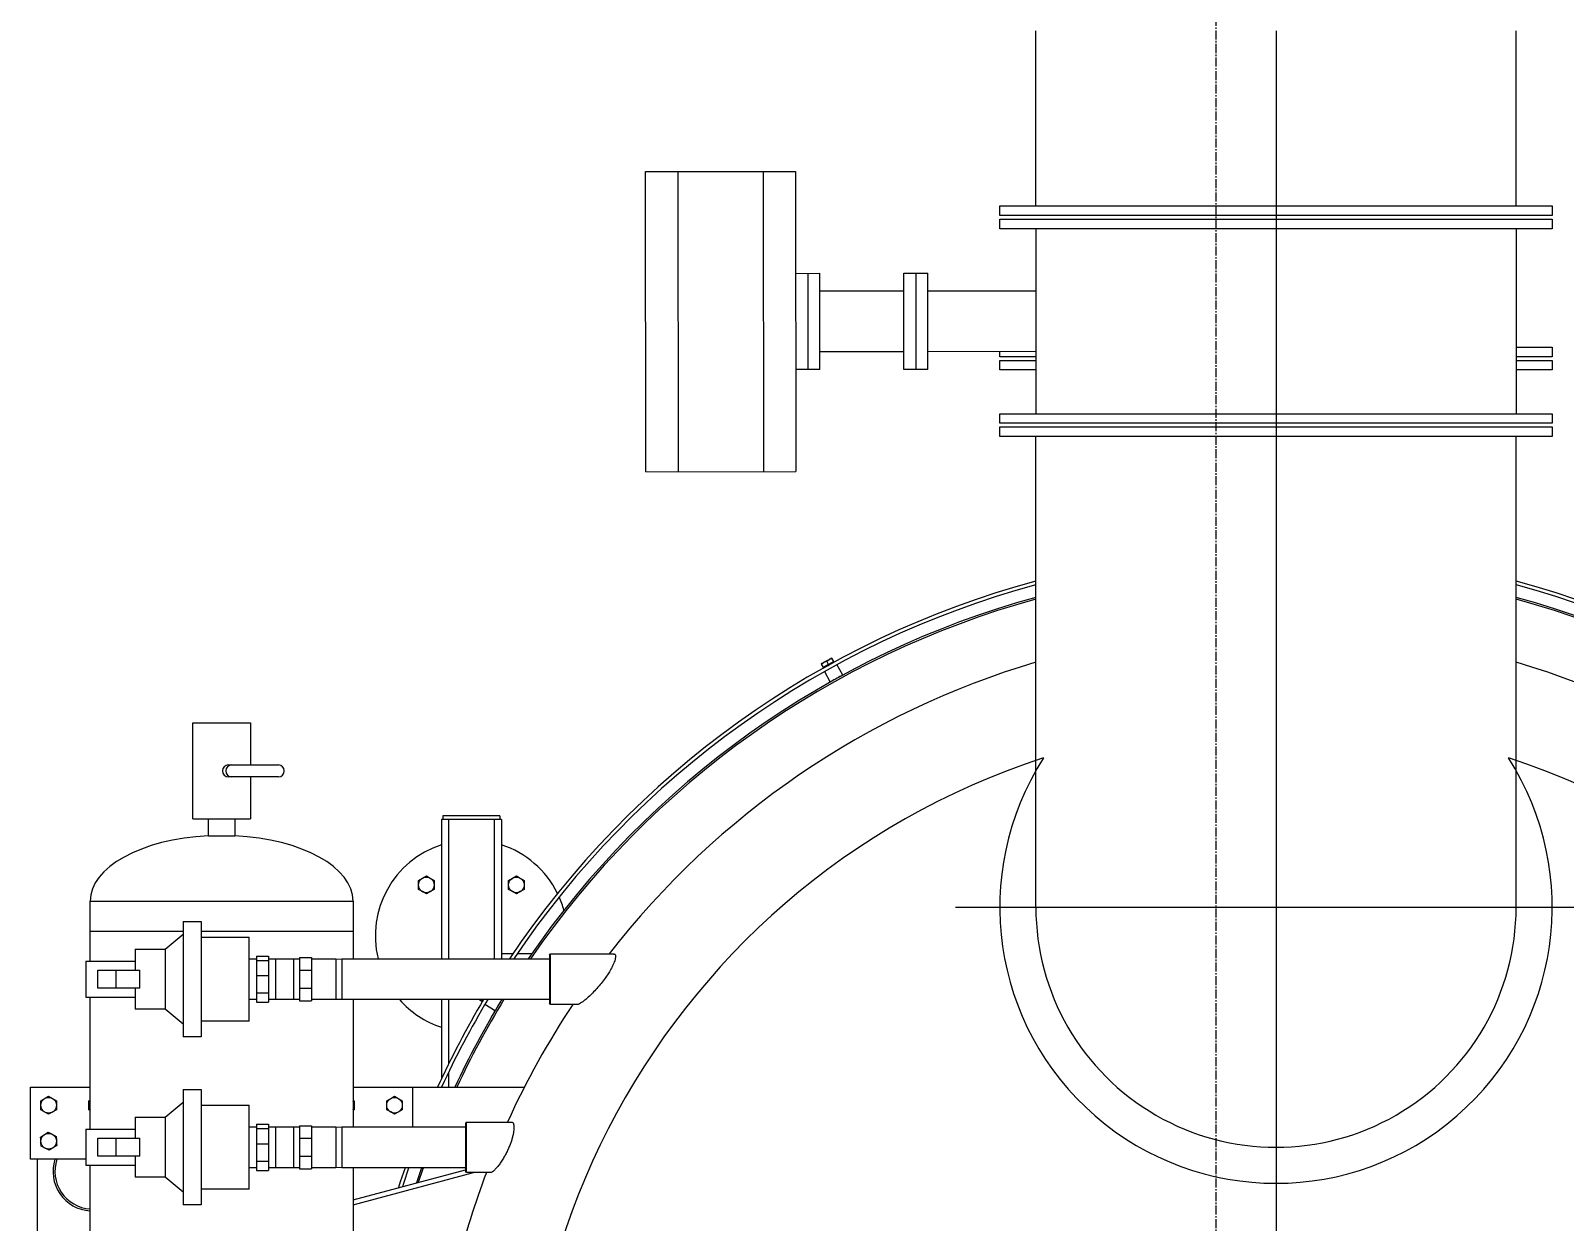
# Model space of a CAD drawing. Header units: millimetres. Extents: x -62354 to 129108, y -71259 to 35407.
# Drawn here: x -24122 to -22844, y 20086 to 21078 of the extents above; entities that cross this region are included whole.
import ezdxf

# ---------------------------------------------------------------- set-up
doc = ezdxf.new("R2010")
doc.units = ezdxf.units.MM
doc.header["$MEASUREMENT"] = 0
doc.linetypes.add('1st FL Layout xrf$0$CENTER2', pattern=[1.125, 0.75, -0.125, 0.125, -0.125])
doc.layers.add('1st FL Layout xrf$0$CR-Machine', color=7, linetype='Continuous', transparency=0.5)
doc.layers.add('1st FL Layout xrf$0$G-Grid Line', color=253, linetype='1st FL Layout xrf$0$CENTER2', transparency=0.5)

# ---------------------------------------------------------------- blocks, each defined once
blk = doc.blocks.new('1st FL Layout xrf$0$skjfdhkjhwiueriy872342343243')
at = {"color": 253}
for p, q in [((730, -266.9), (730, 266.9)), ((0, 0), (2165.4, 0))]:
    blk.add_line(p, q, dxfattribs=at)
for p, q in [((146, -229.9), (146, 230.1)), ((146, 230.1), (154, 230.1)), ((154, 230.1), (154, -229.9)), ((157, -229.9), (157, 230.1)), ((157, 230.1), (165, 230.1)), ((165, 230.1), (165, -229.9)), ((263.6, 200.1), (263.6, 230)), ((263.6, 230), (271.6, 230)), ((271.6, 230), (271.6, 200.1)), ((274.6, 200.1), (274.6, 230)), ((274.6, 230), (282.6, 230)), ((282.6, 230), (282.6, 200.1)), ((319, 230), (327, 230)), ((319, -230), (319, 230)), ((327, 230), (327, -230)), ((330, 230), (338, 230)), ((330, -230), (330, 230)), ((338, 230), (338, -230)), ((146, 200), (0, 200)), ((165, 200.1), (319, 200.1)), ((730, 200), (338, 200)), ((146, -200), (0, -200)), ((165, -199.9), (319, -199.9)), ((217, -199.9), (217.1, -289.9)), ((267.1, -289.8), (267, -199.8)), ((271.6, -199.9), (271.6, -230)), ((274.6, -230), (274.6, -199.9)), ((282.6, -199.9), (282.6, -230)), ((730, -200), (338, -200)), ((154, -229.9), (146, -229.9)), ((165, -229.9), (157, -229.9)), ((271.6, -230), (267, -230)), ((282.6, -230), (274.6, -230)), ((327, -230), (319, -230)), ((338, -230), (330, -230)), ((282.1, -289.8), (202.1, -289.9)), ((202.1, -309.9), (202.1, -289.9)), ((282.1, -289.8), (282.1, -309.8)), ((202.1, -299.9), (282.1, -299.8)), ((282.1, -309.8), (202.1, -309.9)), ((217.1, -309.9), (217.1, -379.9)), ((267.1, -379.8), (267.1, -309.8)), ((522.5, -370), (522.4, -369.9)), ((522.4, -369.9), (522.4, -369.9)), ((522.6, -370.2), (522.5, -370)), ((525.4, -368.2), (522.6, -369.8)), ((523.6, -372.1), (522.6, -369.8)), ((522.7, -370.5), (522.6, -370.2)), ((522.9, -370.8), (522.7, -370.5)), ((525.4, -368.2), (527.9, -372.6)), ((526.2, -368.5), (525.5, -368.3)), ((526.3, -368.7), (526.2, -368.5)), ((526.5, -369.1), (526.3, -368.7)), ((526.9, -369.8), (526.5, -369.1)), ((526.6, -369.3), (526.6, -369.3)), ((526.7, -369.5), (526.7, -369.5)), ((526.7, -369.5), (526.7, -369.5)), ((527.4, -370.7), (526.9, -369.8)), ((536.8, -360.8), (528, -365.6)), ((536.8, -360.8), (536.8, -360.9)), ((536.8, -360.9), (537.1, -361.3)), ((537.1, -361.3), (537.5, -362.1)), ((537.5, -362.1), (538, -363.1)), ((538, -363.1), (538.7, -364.2)), ((538.7, -364.2), (539.4, -365.5)), ((539.4, -365.5), (540.1, -366.8)), ((540.1, -366.8), (540.8, -368.1)), ((540.8, -368.1), (541.4, -369.2)), ((541.4, -369.2), (541.9, -370.2)), ((541.9, -370.2), (542.3, -370.8)), ((282.1, -379.8), (202.1, -379.9)), ((202.2, -399.9), (202.1, -379.9)), ((282.1, -379.8), (282.2, -399.8)), ((523.1, -371.2), (522.9, -370.8)), ((523.3, -371.6), (523.1, -371.2)), ((523.6, -372.1), (523.3, -371.6)), ((525, -374.1), (523.6, -372.1)), ((523.9, -372.6), (523.6, -372.1)), ((524.2, -373.1), (523.9, -372.6)), ((524.5, -373.7), (524.2, -373.1)), ((525.1, -374.8), (524.5, -373.7)), ((527.9, -372.6), (525, -374.1)), ((526, -376.5), (525, -374.1)), ((525.4, -375.4), (525.1, -374.8)), ((525.7, -375.9), (525.4, -375.4)), ((526, -376.5), (525.7, -375.9)), ((527.5, -378.5), (526, -376.5)), ((526.3, -376.9), (526, -376.5)), ((526.5, -377.4), (526.3, -376.9)), ((526.7, -377.7), (526.5, -377.4)), ((526.9, -378.1), (526.7, -377.7)), ((527, -378.3), (526.9, -378.1)), ((527.1, -378.5), (527, -378.3)), ((527.2, -378.6), (527.1, -378.5)), ((527.2, -378.6), (527.2, -378.6)), ((528, -371.8), (527.4, -370.7)), ((530.3, -376.9), (527.5, -378.5)), ((527.9, -372.6), (530.3, -376.9)), ((528.6, -372.9), (528, -371.8)), ((529.2, -373.9), (528.6, -372.9)), ((529.7, -374.8), (529.2, -373.9)), ((530.1, -375.5), (529.7, -374.8)), ((529.9, -375.2), (529.8, -375.1)), ((529.8, -375.1), (529.8, -375.1)), ((530, -375.4), (530, -375.4)), ((530.3, -376), (530.1, -375.5)), ((530.2, -376.8), (530.4, -376.2)), ((530.4, -376.2), (530.3, -376)), ((533.8, -376.1), (542.6, -371.3)), ((542.3, -370.8), (542.5, -371.2)), ((542.5, -371.2), (542.6, -371.3)), ((202.2, -389.9), (282.2, -389.8)), ((117.2, -400), (367.2, -399.8)), ((117.3, -525), (117.2, -400)), ((367.3, -524.8), (367.2, -399.8)), ((117.2, -426.9), (367.2, -426.7)), ((117.2, -498), (367.2, -497.8)), ((367.3, -524.8), (117.3, -525)), ((769, -604), (769, -551.2)), ((811, -581.7), (811, -604)), ((770, -605), (769, -604)), ((811, -604), (769, -604)), ((770, -605), (810, -605)), ((773, -778), (773, -605)), ((807, -605), (807, -778)), ((811, -604), (810, -605)), ((705.9, -629.3), (707.7, -626)), ((715.3, -626), (717.1, -629.3)), ((768.5, -631.7), (768.5, -619.5)), ((880, -768.5), (880, -625.9)), ((704, -632.5), (705.9, -629.3)), ((705.9, -635.8), (704, -632.5)), ((707.7, -639), (705.9, -635.8)), ((717.1, -635.8), (715.3, -639)), ((717.1, -629.3), (719, -632.5)), ((719, -632.5), (717.1, -635.8)), ((768.5, -645), (768.5, -635.3)), ((909, -674), (909, -636.2)), ((654, -646.3), (657, -646.3)), ((654, -646.3), (654, -693.8)), ((657, -645), (657, -695)), ((657, -645), (773, -645)), ((657, -651), (773, -651)), ((807, -644.7), (807.3, -644.8)), ((807.3, -644.8), (808.2, -645.4)), ((807.5, -645), (807.6, -645)), ((808.2, -645.4), (809.4, -646.1)), ((809.4, -646.1), (810.6, -646.9)), ((810.6, -646.9), (811.9, -647.6)), ((816.3, -650.3), (811.2, -658.8)), ((811.9, -647.6), (813.2, -648.4)), ((813.2, -648.4), (814.3, -649)), ((814.3, -649), (815.2, -649.6)), ((815.2, -649.6), (815.9, -650)), ((815.8, -651), (817.6, -651)), ((815.9, -650), (816.2, -650.2)), ((816.2, -650.2), (816.3, -650.3)), ((807, -659.8), (807.6, -660.2)), ((808.5, -661.3), (807, -660.4)), ((808.5, -661.3), (807, -663.8)), ((807.2, -659.9), (807.2, -659.9)), ((807.2, -659.9), (807.2, -660)), ((807.5, -660.1), (807.5, -660.1)), ((807.6, -660.2), (808, -660.5)), ((808, -660.5), (808.2, -660.6)), ((808.2, -660.6), (808.4, -661.2)), ((951, -654), (951, -674)), ((910, -675), (909, -674)), ((951, -674), (909, -674)), ((910, -675), (950, -675)), ((913, -778), (913, -675)), ((947, -675), (947, -778)), ((973.7, -768.5), (948.7, -675)), ((951, -674), (950, -675)), ((977.8, -768.5), (951, -668.3)), ((657, -689), (773, -689)), ((807, -689), (860.7, -689)), ((867.6, -689), (880, -689)), ((654, -693.8), (657, -693.8)), ((657, -695), (773, -695)), ((705.9, -704.3), (707.7, -701)), ((715.3, -701), (717.1, -704.3)), ((807, -695), (873.2, -695)), ((704, -707.5), (705.9, -704.3)), ((705.9, -710.8), (704, -707.5)), ((707.7, -714), (705.9, -710.8)), ((717.1, -710.8), (715.3, -714)), ((717.1, -704.3), (719, -707.5)), ((719, -707.5), (717.1, -710.8)), ((948.5, -710.3), (947, -709.8)), ((947, -711.3), (948, -711.7)), ((948, -711.7), (959.6, -715.7)), ((959.1, -713.9), (948.5, -710.3)), ((880, -719), (913, -719)), ((887.5, -734), (891.2, -727.5)), ((898.8, -727.5), (902.5, -734)), ((959.8, -726.3), (947, -722)), ((947, -725.1), (958.9, -729.2)), ((962.7, -727.2), (959.8, -726.3)), ((889.4, -737.2), (887.5, -734)), ((891.2, -740.5), (889.4, -737.2)), ((900.6, -737.2), (898.8, -740.5)), ((902.5, -734), (900.6, -737.2)), ((958.9, -729.2), (963.6, -730.7)), ((725, -768.5), (773, -768.5)), ((725, -987.5), (725, -768.5)), ((750, -895), (750, -768.5)), ((773.2, -783), (773, -778)), ((773, -778), (807, -778)), ((807, -778), (806.8, -783)), ((807, -768.5), (913, -768.5)), ((890.7, -768.5), (891.2, -767.5)), ((898.8, -767.5), (899.3, -768.5)), ((913.2, -783), (913, -778)), ((913, -778), (947, -778)), ((947, -778), (946.8, -783)), ((947, -768.5), (1033, -768.5)), ((773, -803), (773, -783)), ((773, -783), (807, -783)), ((807, -783), (807, -803)), ((913, -803), (913, -783)), ((913, -783), (947, -783)), ((947, -783), (947, -803)), ((772, -813), (772, -803)), ((772, -803), (808, -803)), ((782.5, -813), (782.5, -803)), ((797.5, -813), (797.5, -803)), ((808, -813), (808, -803)), ((912, -813), (912, -803)), ((912, -803), (948, -803)), ((922.5, -813), (922.5, -803)), ((937.5, -813), (937.5, -803)), ((948, -813), (948, -803)), ((772, -813), (808, -813)), ((773, -839), (773, -813)), ((807, -813), (807, -839)), ((912, -813), (948, -813)), ((913, -839), (913, -813)), ((947, -813), (947, -839)), ((773, -818), (807, -818)), ((913, -818), (947, -818)), ((611.5, -872.4), (611.5, -830.7)), ((621.5, -830.7), (621.5, -872.4)), ((770.8, -849), (770.8, -839)), ((770.8, -839), (809.2, -839)), ((773, -833), (807, -833)), ((774.3, -849), (774.3, -839)), ((787, -849), (787, -839)), ((801.5, -849), (801.5, -839)), ((809.2, -849), (809.2, -839)), ((910.8, -849), (910.8, -839)), ((910.8, -839), (949.2, -839)), ((913, -833), (947, -833)), ((914.3, -849), (914.3, -839)), ((927, -849), (927, -839)), ((941.5, -849), (941.5, -839)), ((949.2, -849), (949.2, -839)), ((576.5, -854), (611.5, -854)), ((576.5, -902), (576.5, -854)), ((621.5, -854), (656.5, -854)), ((656.5, -902), (656.5, -854)), ((755, -895), (755, -855)), ((825, -855), (755, -855)), ((770.8, -849), (809.2, -849)), ((773, -855), (773, -849)), ((807, -849), (807, -855)), ((825, -855), (825, -895)), ((895, -895), (895, -855)), ((965, -855), (895, -855)), ((910.8, -849), (949.2, -849)), ((913, -855), (913, -849)), ((947, -849), (947, -855)), ((965, -855), (965, -895)), ((656.5, -867), (670.5, -867)), ((670.5, -889), (670.5, -867)), ((670.5, -889), (656.5, -889)), ((656.5, -902), (576.5, -902)), ((742, -910), (742, -895)), ((742, -895), (838, -895)), ((838, -895), (838, -910)), ((882, -910), (882, -895)), ((882, -895), (978, -895)), ((978, -895), (978, -910)), ((742, -910), (838, -910)), ((750, -987.5), (750, -910)), ((765, -925), (752.5, -910)), ((827.5, -910), (815, -925)), ((882, -910), (978, -910)), ((905, -925), (892.5, -910)), ((967.5, -910), (955, -925)), ((765, -950), (765, -925)), ((765, -925), (815, -925)), ((815, -925), (815, -950)), ((905, -950), (905, -925)), ((905, -925), (955, -925)), ((955, -925), (955, -950)), ((765, -950), (782.5, -950)), ((775, -991), (775, -950)), ((782.5, -981), (782.5, -946)), ((797.5, -946), (782.5, -946)), ((797.5, -946), (797.5, -981)), ((797.5, -950), (815, -950)), ((805, -991), (805, -950)), ((905, -950), (922.5, -950)), ((915, -991), (915, -950)), ((922.5, -981), (922.5, -946)), ((937.5, -946), (922.5, -946)), ((937.5, -946), (937.5, -981)), ((937.5, -950), (955, -950)), ((945, -991), (945, -950)), ((782.5, -966), (797.5, -966)), ((922.5, -966), (937.5, -966)), ((797.5, -981), (782.5, -981)), ((937.5, -981), (922.5, -981)), ((775, -987.5), (725, -987.5)), ((775, -991), (805, -991)), ((915, -987.5), (805, -987.5)), ((880, -1037), (880, -987.5)), ((891.2, -988.5), (890.7, -987.5)), ((899.3, -987.5), (898.8, -988.5)), ((915, -991), (945, -991)), ((940, -991), (940, -1037)), ((1035, -987.5), (945, -987.5)), ((887.5, -1022), (891.2, -1015.5)), ((891.2, -1028.5), (887.5, -1022)), ((898.8, -1015.5), (902.5, -1022)), ((902.5, -1022), (898.8, -1028.5)), ((917.5, -1022.4), (919.2, -1019.1)), ((919.2, -1019.1), (920.9, -1015.7)), ((928.4, -1015.3), (932.5, -1021.6)), ((932.5, -1021.6), (930.8, -1024.9)), ((921.6, -1028.7), (917.5, -1022.4)), ((930.8, -1024.9), (929.1, -1028.3)), ((1430, -1031.2), (940, -1031.2)), ((940, -1037), (880, -1037))]:
    blk.add_line(p, q)
for centre in [(711.5, -632.5), (711.5, -707.5), (895, -734), (895, -1022), (925, -1022)]:
    blk.add_circle(centre, 6.5)
for centre, radius, start, end in [((1200, 0), 768, 123.7789, 164.9052), ((1200, 0), 765, 123.9293, 164.8446), ((1200, 0), 755, 124.4414, 164.6389), ((1200, 0), 753.5, 124.5196, 164.6076), ((1200, 0), 625, 72.3655, 161.9575), ((1200, 0), 703, 127.813, 163.4713), ((730, 0), 230, 237.3079, 122.6921), ((730, 0), 200, 269.9973, 90), ((1200, 0), 768, 195.0948, 236.2211), ((1200, 0), 765, 195.1554, 236.0707), ((1200, 0), 755, 195.3611, 235.5586), ((1200, 0), 753.5, 195.3924, 235.4804), ((1200, 0), 703, 196.5287, 232.187), ((1200, 0), 625, 198.0425, 287.6345), ((1200, 0), 703, 236.4034, 245.5474), ((754, -670), 80, 116.3481, 161.79), ((754, -670), 80, 105.5235, 113.9559), ((1200, 0), 753.5, 238.5626, 244.8693), ((1200, 0), 755, 238.6322, 244.9227), ((1200, 0), 765, 239.0877, 245.2727), ((1200, 0), 768, 239.2216, 245.3757), ((1200, 0), 703, 249.2558, 255.922), ((754, -670), 80, 198.21, 283.739), ((754, -670), 80, 311.4908, 341.79), ((895, -774), 6.5, 57.7958, 122.2042), ((616.5, -830.8), 5, 1.2287, 178.7713), ((616.5, -869.5), 5, 181.2285, 358.7715), ((616.5, -872.3), 5, 181.1524, 358.8476), ((895, -982), 6.5, 237.7958, 302.2042), ((950, -985.4), 33, 252.3603, 356.3272), ((950, -985.4), 31.4, 251.4411, 356.1422)]:
    blk.add_arc(centre, radius, start, end)
for major_axis, start_param, end_param in [((0, 109.5), 0, 1.47017), ((0, -109.5), 4.813015, 6.283185)]:
    blk.add_ellipse((725, -878), major_axis=major_axis, ratio=0.5, start_param=start_param, end_param=end_param)
for points, knots in [([(522.6, -369.8), (522.6, -369.8), (522.4, -369.9), (522.4, -369.9), (522.4, -369.9)], [0, 0, 0, 0, 0.071245, 0.2815287, 0.2815287, 0.2815287, 0.2815287]), ([(527.2, -378.6), (527.2, -378.6), (527.3, -378.6), (527.4, -378.5), (527.5, -378.5)], [0, 0, 0, 0, 0.210283, 0.2815287, 0.2815287, 0.2815287, 0.2815287]), ([(769.1, -551.3), (769.1, -551.2), (769, -550.7), (769.4, -550.3), (770.4, -549.9), (771.9, -550), (773.6, -550.3), (775.6, -551), (777.8, -551.9), (780.2, -553.1), (783.2, -554.7), (786.5, -556.7), (790.5, -559.5), (794.6, -562.8), (798.7, -566.4), (802.5, -570), (805.6, -573.3), (807.9, -576.1), (809.5, -578.2), (810.5, -579.9), (811, -581), (811, -581.5), (811, -581.6)], [0, 0, 0, 0, 0.840939, 3.45854, 6.074576, 8.325748, 10.576988, 12.718016, 14.859939, 17.139343, 19.420196, 22.6865, 25.956539, 30.061263, 34.168802, 38.317724, 42.464239, 45.671618, 48.875242, 51.329388, 53.780696, 55.190346, 55.190346, 55.190346, 55.190346]), ([(707.7, -626), (707.8, -626), (709, -626), (710.3, -626), (711.5, -626)], [0, 0, 0, 0, 0.101281, 3.752768, 3.752768, 3.752768, 3.752768]), ([(711.5, -626), (712.4, -626), (713.7, -626), (714.9, -626), (715.3, -626)], [0, 0, 0, 0, 2.803095, 3.752768, 3.752768, 3.752768, 3.752768]), ([(909.1, -636.4), (909.1, -636.3), (909, -635.9), (909.5, -635.3), (910.6, -634.8), (912.3, -634.6), (914.4, -634.6), (916.8, -634.8), (919.5, -635.3), (922.4, -636), (925.4, -636.9), (928.6, -638.1), (931.8, -639.5), (935.1, -641.1), (938.5, -642.9), (941.7, -644.9), (944.7, -647), (947.3, -649.1), (949.2, -650.9), (950.4, -652.4), (951, -653.4), (950.9, -653.8), (950.9, -653.9)], [0, 0, 0, 0, 0.968556, 3.544312, 6.119211, 8.527557, 10.93562, 13.213267, 15.491091, 17.742511, 19.994724, 22.370882, 24.748183, 27.397068, 30.046972, 33.038198, 36.029546, 39.222625, 42.413405, 44.930998, 47.446931, 48.80995, 48.80995, 48.80995, 48.80995]), ([(711.5, -639), (710.3, -639), (709, -639), (707.8, -639), (707.7, -639)], [0, 0, 0, 0, 3.651487, 3.752768, 3.752768, 3.752768, 3.752768]), ([(715.3, -639), (714.9, -639), (713.7, -639), (712.4, -639), (711.5, -639)], [0, 0, 0, 0, 0.949673, 3.752768, 3.752768, 3.752768, 3.752768]), ([(707.7, -701), (707.8, -701), (709, -701), (710.3, -701), (711.5, -701)], [0, 0, 0, 0, 0.101281, 3.752768, 3.752768, 3.752768, 3.752768]), ([(711.5, -701), (712.4, -701), (713.7, -701), (714.9, -701), (715.3, -701)], [0, 0, 0, 0, 2.803095, 3.752768, 3.752768, 3.752768, 3.752768]), ([(711.5, -714), (710.3, -714), (709, -714), (707.8, -714), (707.7, -714)], [0, 0, 0, 0, 3.651487, 3.752768, 3.752768, 3.752768, 3.752768]), ([(715.3, -714), (714.9, -714), (713.7, -714), (712.4, -714), (711.5, -714)], [0, 0, 0, 0, 0.949673, 3.752768, 3.752768, 3.752768, 3.752768]), ([(891.2, -727.5), (891.3, -727.5), (892.5, -727.5), (893.8, -727.5), (895, -727.5)], [0, 0, 0, 0, 0.10131, 3.752768, 3.752768, 3.752768, 3.752768]), ([(895, -727.5), (895.9, -727.5), (897.2, -727.5), (898.4, -727.5), (898.8, -727.5)], [0, 0, 0, 0, 2.803079, 3.752798, 3.752798, 3.752798, 3.752798]), ([(895, -740.5), (893.8, -740.5), (892.5, -740.5), (891.3, -740.5), (891.2, -740.5)], [0, 0, 0, 0, 3.651458, 3.752768, 3.752768, 3.752768, 3.752768]), ([(898.8, -740.5), (898.4, -740.5), (897.2, -740.5), (895.9, -740.5), (895, -740.5)], [0, 0, 0, 0, 0.949719, 3.752798, 3.752798, 3.752798, 3.752798]), ([(891.2, -767.5), (891.3, -767.5), (892.5, -767.5), (893.8, -767.5), (895, -767.5)], [0, 0, 0, 0, 0.10131, 3.752768, 3.752768, 3.752768, 3.752768]), ([(895, -767.5), (895.9, -767.5), (897.2, -767.5), (898.4, -767.5), (898.8, -767.5)], [0, 0, 0, 0, 2.803079, 3.752798, 3.752798, 3.752798, 3.752798]), ([(895, -988.5), (893.8, -988.5), (892.5, -988.5), (891.3, -988.5), (891.2, -988.5)], [0, 0, 0, 0, 3.651458, 3.752768, 3.752768, 3.752768, 3.752768]), ([(898.8, -988.5), (898.4, -988.5), (897.2, -988.5), (895.9, -988.5), (895, -988.5)], [0, 0, 0, 0, 0.949719, 3.752798, 3.752798, 3.752798, 3.752798]), ([(891.2, -1015.5), (891.3, -1015.5), (892.5, -1015.5), (893.8, -1015.5), (895, -1015.5)], [0, 0, 0, 0, 0.10131, 3.752768, 3.752768, 3.752768, 3.752768]), ([(895, -1015.5), (895.9, -1015.5), (897.2, -1015.5), (898.4, -1015.5), (898.8, -1015.5)], [0, 0, 0, 0, 2.803079, 3.752798, 3.752798, 3.752798, 3.752798]), ([(920.9, -1015.7), (921.2, -1015.7), (922.4, -1015.6), (923.7, -1015.6), (924.6, -1015.5)], [0, 0, 0, 0, 0.949687, 3.752767, 3.752767, 3.752767, 3.752767]), ([(924.6, -1015.5), (925.9, -1015.4), (927.1, -1015.4), (928.3, -1015.3), (928.4, -1015.3)], [0, 0, 0, 0, 3.651486, 3.752774, 3.752774, 3.752774, 3.752774]), ([(895, -1028.5), (893.8, -1028.5), (892.5, -1028.5), (891.3, -1028.5), (891.2, -1028.5)], [0, 0, 0, 0, 3.651458, 3.752768, 3.752768, 3.752768, 3.752768]), ([(898.8, -1028.5), (898.4, -1028.5), (897.2, -1028.5), (895.9, -1028.5), (895, -1028.5)], [0, 0, 0, 0, 0.949719, 3.752798, 3.752798, 3.752798, 3.752798]), ([(925.4, -1028.5), (924.4, -1028.5), (923.2, -1028.6), (921.9, -1028.7), (921.6, -1028.7)], [0, 0, 0, 0, 2.80308, 3.752774, 3.752774, 3.752774, 3.752774]), ([(929.1, -1028.3), (929.1, -1028.3), (927.8, -1028.4), (926.6, -1028.4), (925.4, -1028.5)], [0, 0, 0, 0, 0.101295, 3.752774, 3.752774, 3.752774, 3.752774])]:
    blk.add_open_spline(points, degree=3, knots=knots)
blk = doc.blocks.new('1st FL Layout xrf')
at = {"layer": '1st FL Layout xrf$0$G-Grid Line', "ltscale": 10}
blk.add_line((-23134.9, 33307.4), (-23134.9, -20796.5), dxfattribs=at)
at = {"layer": '1st FL Layout xrf$0$CR-Machine', "rotation": 270}
blk.add_blockref('1st FL Layout xrf$0$skjfdhkjhwiueriy872342343243', (-23084.9, 21078.5), dxfattribs=at)

msp = doc.modelspace()

# ---------------------------------------------------------------- block references
msp.add_blockref('1st FL Layout xrf', (0, 0))

doc.saveas('drawing.dxf')
